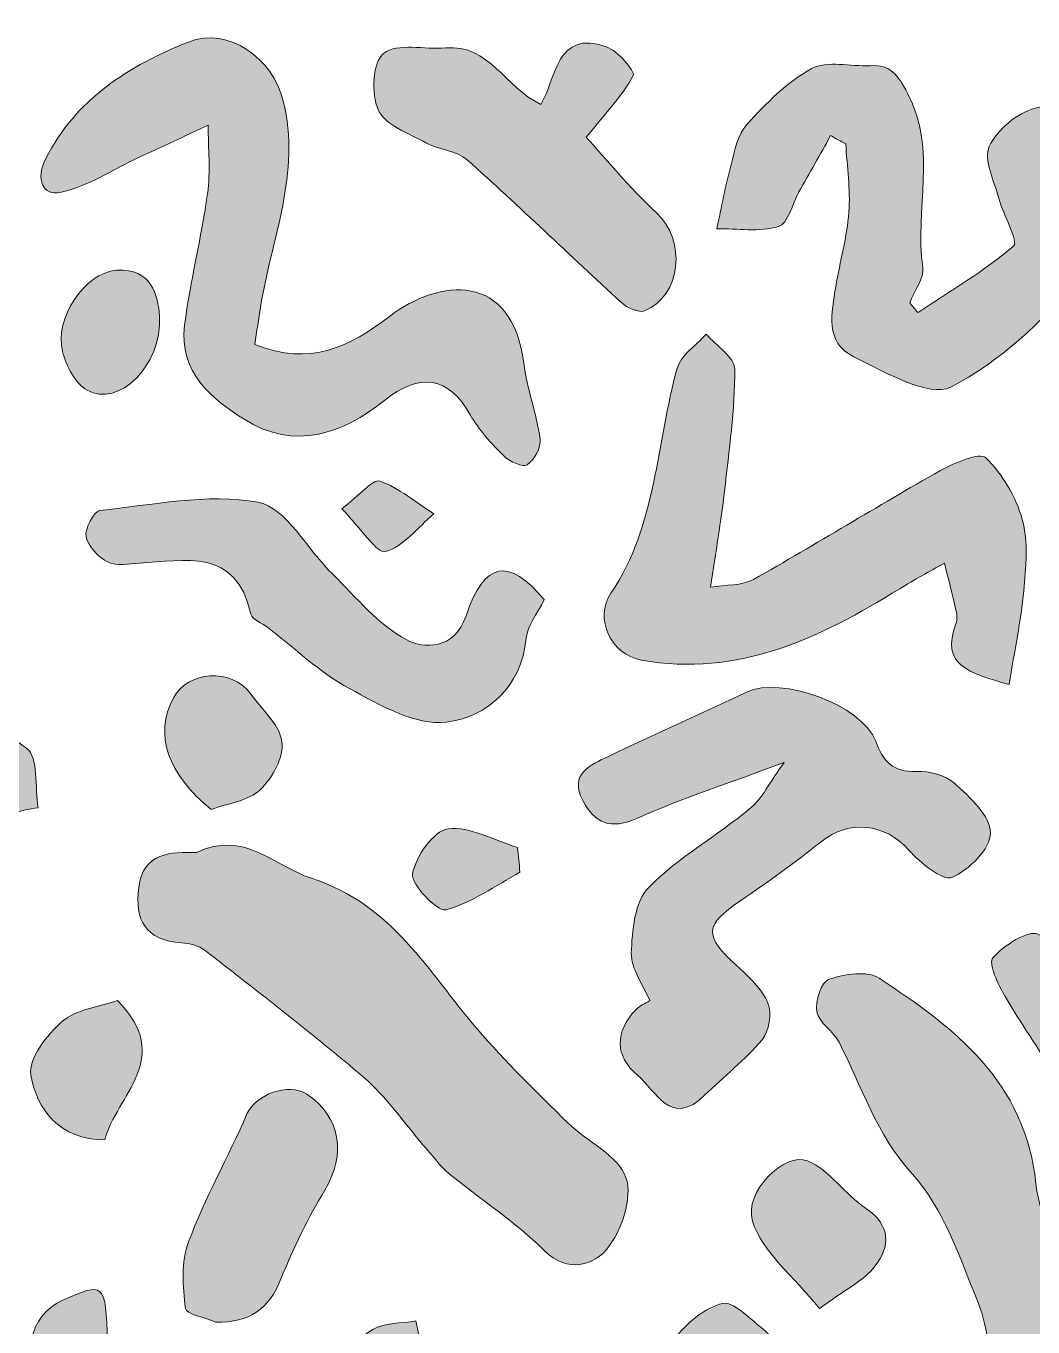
# Model space of a CAD drawing. Header units: centimetres. Extents: x 3.3 to 18.4, y 5.2 to 29.8.
# Drawn here: x 14.273 to 16.809, y 20.042 to 23.318 of the extents above; entities that cross this region are included whole.
import ezdxf

# ---------------------------------------------------------------- set-up
doc = ezdxf.new("R2010")
doc.units = ezdxf.units.CM
doc.header["$MEASUREMENT"] = 0
doc.layers.add('Layer 1', color=7, linetype='Continuous', lineweight=0)

# ---------------------------------------------------------------- blocks, each defined once
blk = doc.blocks.new('Block_0')
at = {"layer": 'Layer 1', "true_color": 0x000000, "transparency": 33554687}
h = blk.add_hatch(color=18, dxfattribs=at)
h.dxf.hatch_style = 2
edge = h.paths.add_edge_path()
edge.add_spline(control_points=[(14.8491, 22.5166), (14.9883, 22.4599), (15.0885, 22.511), (15.1879, 22.5868), (15.3154, 22.6841), (15.4968, 22.6996), (15.5263, 22.4695), (15.5346, 22.4049), (15.5587, 22.3425), (15.5677, 22.278), (15.5706, 22.2572), (15.553, 22.2265), (15.5352, 22.213), (15.5259, 22.206), (15.4906, 22.2213), (15.476, 22.2357), (15.4445, 22.2668), (15.4132, 22.3007), (15.3917, 22.3391), (15.3373, 22.4364), (15.2635, 22.4463), (15.1756, 22.3753), (15.0703, 22.2903), (14.948, 22.2491), (14.8235, 22.327), (14.7403, 22.3791), (14.6567, 22.4475), (14.672, 22.565), (14.6865, 22.676), (14.7144, 22.7852), (14.7299, 22.896), (14.7378, 22.9525), (14.7314, 23.0109), (14.7315, 23.0684), (14.6732, 23.0413), (14.6147, 23.0143), (14.5564, 22.9871), (14.4908, 22.9565), (14.4277, 22.9137), (14.3587, 22.8991), (14.3149, 22.8899), (14.2966, 22.9326), (14.3219, 22.9829), (14.3985, 23.1353), (14.5328, 23.2184), (14.6817, 23.2778), (14.7832, 23.3183), (14.8941, 23.2367), (14.9208, 23.1295), (14.9659, 22.9481), (14.8906, 22.7826), (14.8634, 22.6106), (14.8585, 22.5797), (14.854, 22.5488), (14.8491, 22.5166)], knot_values=[0, 0, 0, 0, 1, 1, 1, 2, 2, 2, 3, 3, 3, 4, 4, 4, 5, 5, 5, 6, 6, 6, 7, 7, 7, 8, 8, 8, 9, 9, 9, 10, 10, 10, 11, 11, 11, 12, 12, 12, 13, 13, 13, 14, 14, 14, 15, 15, 15, 16, 16, 16, 17, 17, 17, 18, 18, 18, 18], degree=3, periodic=0)
h = blk.add_hatch(color=18, dxfattribs=at)
h.dxf.hatch_style = 2
edge = h.paths.add_edge_path()
edge.add_spline(control_points=[(15.6837, 23.0382), (15.7306, 22.9872), (15.7912, 22.912), (15.8615, 22.8474), (15.9356, 22.7793), (15.9237, 22.6384), (15.8308, 22.601), (15.8161, 22.5951), (15.7868, 22.6085), (15.7723, 22.6218), (15.6422, 22.741), (15.5155, 22.8638), (15.3838, 22.9812), (15.3574, 23.0048), (15.3126, 23.0066), (15.2796, 23.0245), (15.2363, 23.0481), (15.1774, 23.0689), (15.1599, 23.1069), (15.1415, 23.1466), (15.1463, 23.2289), (15.1736, 23.2498), (15.2085, 23.2765), (15.2764, 23.2582), (15.3297, 23.263), (15.4405, 23.2731), (15.4787, 23.1627), (15.5695, 23.121), (15.6086, 23.1865), (15.6077, 23.3105), (15.7345, 23.2659), (15.7635, 23.2557), (15.8074, 23.2038), (15.802, 23.1936), (15.7758, 23.1442), (15.7352, 23.1025), (15.6837, 23.0382)], knot_values=[0, 0, 0, 0, 1, 1, 1, 2, 2, 2, 3, 3, 3, 4, 4, 4, 5, 5, 5, 6, 6, 6, 7, 7, 7, 8, 8, 8, 9, 9, 9, 10, 10, 10, 11, 11, 11, 12, 12, 12, 12], degree=3, periodic=0)
h = blk.add_hatch(color=18, dxfattribs=at)
h.dxf.hatch_style = 2
edge = h.paths.add_edge_path()
edge.add_spline(control_points=[(16.2992, 23.0422), (16.2727, 22.9949), (16.246, 22.9476), (16.2195, 22.9003), (16.2026, 22.8699), (16.1915, 22.82), (16.1678, 22.8131), (16.1196, 22.799), (16.0646, 22.8082), (16.0124, 22.8078), (16.0243, 22.8616), (16.0343, 22.9159), (16.0486, 22.9691), (16.058, 23.0043), (16.0652, 23.0457), (16.0882, 23.0706), (16.1368, 23.1234), (16.1895, 23.1774), (16.2513, 23.2109), (16.2904, 23.232), (16.3491, 23.2159), (16.3989, 23.2184), (16.4509, 23.2211), (16.4679, 23.1961), (16.493, 23.1489), (16.5694, 23.0056), (16.5093, 22.8557), (16.5314, 22.7109), (16.5356, 22.6832), (16.5101, 22.651), (16.4983, 22.6209), (16.5053, 22.6128), (16.5123, 22.6047), (16.5193, 22.5966), (16.6008, 22.6511), (16.6862, 22.7013), (16.7603, 22.7646), (16.7727, 22.7752), (16.7343, 22.8424), (16.7229, 22.8844), (16.711, 22.9281), (16.6835, 22.9822), (16.6988, 23.015), (16.7182, 23.057), (16.7694, 23.1002), (16.8145, 23.111), (16.9165, 23.1354), (17.0232, 23.1489), (17.128, 23.149), (17.1722, 23.1491), (17.2355, 23.1145), (17.2554, 23.0771), (17.2768, 23.0372), (17.273, 22.9662), (17.2497, 22.9267), (17.2356, 22.9025), (17.1637, 22.9058), (17.1183, 22.9081), (17.0615, 22.911), (17.0053, 22.9256), (16.9681, 22.9318), (16.954, 22.8455), (16.967, 22.7401), (16.9207, 22.682), (16.8341, 22.5734), (16.7237, 22.4714), (16.6016, 22.4092), (16.5467, 22.3812), (16.4359, 22.4475), (16.3574, 22.4855), (16.2838, 22.5212), (16.3013, 22.5965), (16.3123, 22.6621), (16.3228, 22.7248), (16.3405, 22.7868), (16.3452, 22.8499), (16.3495, 22.9067), (16.3405, 22.9645), (16.3373, 23.0218), (16.3246, 23.0286), (16.3119, 23.0354), (16.2992, 23.0422)], knot_values=[0, 0, 0, 0, 1, 1, 1, 2, 2, 2, 3, 3, 3, 4, 4, 4, 5, 5, 5, 6, 6, 6, 7, 7, 7, 8, 8, 8, 9, 9, 9, 10, 10, 10, 11, 11, 11, 12, 12, 12, 13, 13, 13, 14, 14, 14, 15, 15, 15, 16, 16, 16, 17, 17, 17, 18, 18, 18, 19, 19, 19, 20, 20, 20, 21, 21, 21, 22, 22, 22, 23, 23, 23, 24, 24, 24, 25, 25, 25, 26, 26, 26, 27, 27, 27, 27], degree=3, periodic=0)
h = blk.add_hatch(color=18, dxfattribs=at)
h.dxf.hatch_style = 2
edge = h.paths.add_edge_path()
edge.add_spline(control_points=[(14.6093, 22.5882), (14.615, 22.4609), (14.5059, 22.3574), (14.4264, 22.4012), (14.3965, 22.4177), (14.3742, 22.4626), (14.3647, 22.4988), (14.3435, 22.5803), (14.4199, 22.6977), (14.5009, 22.7032), (14.5895, 22.7092), (14.6045, 22.6399), (14.6093, 22.5882)], knot_values=[0, 0, 0, 0, 1, 1, 1, 2, 2, 2, 3, 3, 3, 4, 4, 4, 4], degree=3, periodic=0)
h = blk.add_hatch(color=18, dxfattribs=at)
h.dxf.hatch_style = 2
edge = h.paths.add_edge_path()
edge.add_spline(control_points=[(16.7486, 21.66), (16.6451, 21.6888), (16.5754, 21.7098), (16.6149, 21.8126), (16.6193, 21.824), (16.6168, 21.8392), (16.6139, 21.8519), (16.6054, 21.8901), (16.5952, 21.9278), (16.5856, 21.9658), (16.5481, 21.9443), (16.5099, 21.924), (16.4732, 21.9013), (16.2737, 21.7774), (16.0673, 21.6773), (15.8221, 21.7217), (15.7456, 21.7356), (15.7031, 21.8265), (15.7459, 21.8902), (15.862, 22.0623), (15.8596, 22.2673), (15.9129, 22.4567), (15.9221, 22.4895), (15.9606, 22.514), (15.9856, 22.5424), (16.0109, 22.5132), (16.0577, 22.4841), (16.0577, 22.4548), (16.058, 22.3523), (16.0438, 22.2495), (16.032, 22.1471), (16.0233, 22.071), (16.01, 21.9953), (15.9966, 21.905), (16.0362, 21.9117), (16.0759, 21.9085), (16.1048, 21.9247), (16.2626, 22.0137), (16.4168, 22.1089), (16.5744, 22.1982), (16.6099, 22.2183), (16.6755, 22.2453), (16.6899, 22.2312), (16.7318, 22.1899), (16.7663, 22.1325), (16.782, 22.0755), (16.7975, 22.0193), (16.7912, 21.9554), (16.7856, 21.8956), (16.7785, 21.8201), (16.7625, 21.7454), (16.7486, 21.66)], knot_values=[0, 0, 0, 0, 1, 1, 1, 2, 2, 2, 3, 3, 3, 4, 4, 4, 5, 5, 5, 6, 6, 6, 7, 7, 7, 8, 8, 8, 9, 9, 9, 10, 10, 10, 11, 11, 11, 12, 12, 12, 13, 13, 13, 14, 14, 14, 15, 15, 15, 16, 16, 16, 17, 17, 17, 17], degree=3, periodic=0)
h = blk.add_hatch(color=18, dxfattribs=at)
h.dxf.hatch_style = 2
edge = h.paths.add_edge_path()
edge.add_spline(control_points=[(15.0683, 22.1025), (15.1125, 22.1363), (15.1463, 22.1782), (15.1635, 22.1723), (15.2125, 22.1552), (15.2548, 22.1188), (15.2997, 22.0899), (15.2597, 22.056), (15.2238, 22.0077), (15.1779, 21.9947), (15.1572, 21.9888), (15.1165, 22.0531), (15.0683, 22.1025)], knot_values=[0, 0, 0, 0, 1, 1, 1, 2, 2, 2, 3, 3, 3, 4, 4, 4, 4], degree=3, periodic=0)
h = blk.add_hatch(color=18, dxfattribs=at)
h.dxf.hatch_style = 2
edge = h.paths.add_edge_path()
edge.add_spline(control_points=[(15.5777, 21.8738), (15.5596, 21.8365), (15.5355, 21.8078), (15.5325, 21.7771), (15.5203, 21.6517), (15.4327, 21.5783), (15.3311, 21.5654), (15.254, 21.5557), (15.1631, 21.6087), (15.0871, 21.65), (15.0128, 21.6905), (14.9496, 21.7516), (14.8816, 21.8036), (14.8669, 21.8148), (14.842, 21.8238), (14.839, 21.8375), (14.8018, 22.0069), (14.6733, 21.9709), (14.5579, 21.9659), (14.5315, 21.9647), (14.5007, 21.9572), (14.4797, 21.9679), (14.4555, 21.9802), (14.4295, 22.0071), (14.4241, 22.032), (14.4198, 22.0516), (14.4436, 22.0964), (14.4584, 22.098), (14.5913, 22.112), (14.7292, 22.1422), (14.8567, 22.119), (14.9281, 22.106), (14.9815, 21.9998), (15.0451, 21.9377), (15.1049, 21.8794), (15.1601, 21.81), (15.2315, 21.7724), (15.2726, 21.7507), (15.3514, 21.7452), (15.381, 21.8332), (15.4274, 21.9717), (15.4884, 21.98), (15.5777, 21.8738)], knot_values=[0, 0, 0, 0, 1, 1, 1, 2, 2, 2, 3, 3, 3, 4, 4, 4, 5, 5, 5, 6, 6, 6, 7, 7, 7, 8, 8, 8, 9, 9, 9, 10, 10, 10, 11, 11, 11, 12, 12, 12, 13, 13, 13, 14, 14, 14, 14], degree=3, periodic=0)
h = blk.add_hatch(color=18, dxfattribs=at)
h.dxf.hatch_style = 2
edge = h.paths.add_edge_path()
edge.add_spline(control_points=[(13.5718, 21.738), (13.6357, 21.777), (13.6908, 21.8107), (13.7545, 21.8496), (13.9231, 21.738), (14.1036, 21.6251), (14.2746, 21.4993), (14.3046, 21.4773), (14.2946, 21.401), (14.3031, 21.3498), (14.2588, 21.3448), (14.2045, 21.3208), (14.1719, 21.338), (14.0012, 21.4285), (13.8343, 21.527), (13.6698, 21.6287), (13.63, 21.6533), (13.6043, 21.7007), (13.5718, 21.738)], knot_values=[0, 0, 0, 0, 1, 1, 1, 2, 2, 2, 3, 3, 3, 4, 4, 4, 5, 5, 5, 6, 6, 6, 6], degree=3, periodic=0)
h = blk.add_hatch(color=18, dxfattribs=at)
h.dxf.hatch_style = 2
edge = h.paths.add_edge_path()
edge.add_spline(control_points=[(14.7392, 21.3452), (14.6289, 21.435), (14.595, 21.533), (14.644, 21.6264), (14.6796, 21.6942), (14.7909, 21.7016), (14.8364, 21.6388), (14.8656, 21.5986), (14.9108, 21.5603), (14.9174, 21.5164), (14.9231, 21.4785), (14.8934, 21.4246), (14.8627, 21.3951), (14.8333, 21.367), (14.7824, 21.3614), (14.7392, 21.3452)], knot_values=[0, 0, 0, 0, 1, 1, 1, 2, 2, 2, 3, 3, 3, 4, 4, 4, 5, 5, 5, 5], degree=3, periodic=0)
h = blk.add_hatch(color=18, dxfattribs=at)
h.dxf.hatch_style = 2
edge = h.paths.add_edge_path()
edge.add_spline(control_points=[(15.8437, 20.8641), (15.8263, 20.9058), (15.796, 20.945), (15.7972, 20.9832), (15.7989, 21.04), (15.8057, 21.113), (15.841, 21.149), (15.9156, 21.2249), (16.0121, 21.2786), (16.0953, 21.3468), (16.1262, 21.3722), (16.145, 21.4125), (16.1822, 21.4637), (16.0439, 21.4121), (15.9255, 21.374), (15.8127, 21.3234), (15.7453, 21.2932), (15.7052, 21.3108), (15.6752, 21.3676), (15.6398, 21.4348), (15.6938, 21.4574), (15.7395, 21.4791), (15.8551, 21.5341), (15.9721, 21.586), (16.0876, 21.641), (16.1745, 21.6824), (16.3778, 21.6093), (16.4127, 21.5174), (16.432, 21.4665), (16.4552, 21.4385), (16.5149, 21.4413), (16.5473, 21.4429), (16.5886, 21.432), (16.6117, 21.4111), (16.6502, 21.376), (16.7021, 21.3283), (16.702, 21.2861), (16.7019, 21.2468), (16.6476, 21.1924), (16.6048, 21.1745), (16.5815, 21.1648), (16.5251, 21.2109), (16.4963, 21.2432), (16.4361, 21.3108), (16.3459, 21.3211), (16.275, 21.2641), (16.2102, 21.2119), (16.1422, 21.1632), (16.0733, 21.1164), (15.9808, 21.0538), (15.979, 21.0286), (16.0623, 20.9525), (16.0927, 20.9247), (16.126, 20.894), (16.1414, 20.8576), (16.152, 20.8326), (16.1443, 20.7869), (16.1266, 20.7655), (16.0843, 20.7145), (16.0304, 20.6733), (15.9828, 20.6265), (15.8965, 20.5416), (15.859, 20.6383), (15.8128, 20.6765), (15.755, 20.7243), (15.7553, 20.7859), (15.8092, 20.8419), (15.8177, 20.8508), (15.8304, 20.8557), (15.8437, 20.8641)], knot_values=[0, 0, 0, 0, 1, 1, 1, 2, 2, 2, 3, 3, 3, 4, 4, 4, 5, 5, 5, 6, 6, 6, 7, 7, 7, 8, 8, 8, 9, 9, 9, 10, 10, 10, 11, 11, 11, 12, 12, 12, 13, 13, 13, 14, 14, 14, 15, 15, 15, 16, 16, 16, 17, 17, 17, 18, 18, 18, 19, 19, 19, 20, 20, 20, 21, 21, 21, 22, 22, 22, 23, 23, 23, 23], degree=3, periodic=0)
h = blk.add_hatch(color=18, dxfattribs=at)
h.dxf.hatch_style = 2
edge = h.paths.add_edge_path()
edge.add_spline(control_points=[(14.7022, 21.2369), (14.8214, 21.2948), (14.8961, 21.2034), (14.992, 21.1722), (15.1971, 21.1053), (15.2856, 20.9362), (15.4088, 20.793), (15.4804, 20.7097), (15.5598, 20.6328), (15.6382, 20.5557), (15.6866, 20.5082), (15.7641, 20.4742), (15.7837, 20.4184), (15.8012, 20.3683), (15.7729, 20.284), (15.7358, 20.2386), (15.7049, 20.2007), (15.6387, 20.1738), (15.5767, 20.2357), (15.5049, 20.3074), (15.4175, 20.3631), (15.3387, 20.428), (15.3139, 20.4485), (15.2948, 20.476), (15.2734, 20.5005), (15.2235, 20.5578), (15.1798, 20.6222), (15.1228, 20.6711), (14.9934, 20.7818), (14.8579, 20.8854), (14.7236, 20.9903), (14.7081, 21.0024), (14.6845, 21.0086), (14.6643, 21.0098), (14.5739, 21.0151), (14.5461, 21.067), (14.5566, 21.1487), (14.5683, 21.2401), (14.6386, 21.2374), (14.7022, 21.2369)], knot_values=[0, 0, 0, 0, 1, 1, 1, 2, 2, 2, 3, 3, 3, 4, 4, 4, 5, 5, 5, 6, 6, 6, 7, 7, 7, 8, 8, 8, 9, 9, 9, 10, 10, 10, 11, 11, 11, 12, 12, 12, 13, 13, 13, 13], degree=3, periodic=0)
h = blk.add_hatch(color=18, dxfattribs=at)
h.dxf.hatch_style = 2
edge = h.paths.add_edge_path()
edge.add_spline(control_points=[(15.5167, 21.1875), (15.4549, 21.1539), (15.3958, 21.1104), (15.3298, 21.0926), (15.3094, 21.0871), (15.2414, 21.1572), (15.2461, 21.1833), (15.2541, 21.2271), (15.2993, 21.2916), (15.3356, 21.2963), (15.391, 21.3036), (15.4521, 21.2675), (15.5108, 21.2498), (15.5128, 21.2291), (15.5147, 21.2083), (15.5167, 21.1875)], knot_values=[0, 0, 0, 0, 1, 1, 1, 2, 2, 2, 3, 3, 3, 4, 4, 4, 5, 5, 5, 5], degree=3, periodic=0)
h = blk.add_hatch(color=18, dxfattribs=at)
h.dxf.hatch_style = 2
edge = h.paths.add_edge_path()
edge.add_spline(control_points=[(16.9774, 19.8952), (16.9986, 19.9036), (17.0285, 19.9128), (17.056, 19.9268), (17.1659, 19.9828), (17.1215, 20.0731), (17.0985, 20.1518), (17.0662, 20.2622), (17.0346, 20.3754), (16.9822, 20.4767), (16.911, 20.6143), (16.819, 20.741), (16.7389, 20.8741), (16.7209, 20.9041), (16.6959, 20.9587), (16.7078, 20.9719), (16.7354, 21.003), (16.7974, 21.0431), (16.8208, 21.0311), (16.9084, 20.9864), (17.0131, 20.9391), (17.0617, 20.8616), (17.1532, 20.7155), (17.2162, 20.5501), (17.279, 20.388), (17.3104, 20.307), (17.3131, 20.2152), (17.3338, 20.1295), (17.3385, 20.1102), (17.3661, 20.0802), (17.3798, 20.0819), (17.46, 20.092), (17.4813, 20.033), (17.4847, 19.981), (17.4879, 19.9331), (17.502, 19.8665), (17.4044, 19.8601), (17.3234, 19.8548), (17.2432, 19.8152), (17.1667, 19.7815), (17.1486, 19.7736), (17.1359, 19.7271), (17.1396, 19.7012), (17.1481, 19.6426), (17.1783, 19.5865), (17.1822, 19.5282), (17.192, 19.3808), (17.0596, 19.3652), (16.9674, 19.3249), (16.9037, 19.297), (16.9024, 19.2735), (16.9267, 19.2202), (16.9588, 19.1497), (16.9442, 19.0822), (16.8834, 19.0348), (16.8522, 19.0105), (16.8091, 18.9964), (16.7697, 18.9911), (16.759, 18.9896), (16.7314, 19.0367), (16.73, 19.0625), (16.7276, 19.1056), (16.7506, 19.1511), (16.7445, 19.193), (16.7188, 19.368), (16.738, 19.4166), (16.8892, 19.4904), (16.9651, 19.5274), (17.0441, 19.557), (16.9362, 19.6467), (16.9326, 19.6497), (16.9293, 19.657), (16.9304, 19.661), (16.9658, 19.7937), (16.8831, 19.8054), (16.7843, 19.8131), (16.7606, 19.8149), (16.7292, 19.8556), (16.7205, 19.8842), (16.6987, 19.956), (16.6983, 20.0353), (16.6705, 20.1039), (16.6249, 20.2164), (16.5839, 20.3405), (16.5051, 20.4271), (16.4139, 20.5274), (16.3784, 20.6469), (16.3205, 20.7591), (16.3059, 20.7873), (16.2699, 20.808), (16.2645, 20.8362), (16.2595, 20.8618), (16.2763, 20.9115), (16.2946, 20.9177), (16.3337, 20.9308), (16.3915, 20.9402), (16.4215, 20.9205), (16.6118, 20.7951), (16.789, 20.6609), (16.8164, 20.4033), (16.8272, 20.3024), (16.8843, 20.2068), (16.9171, 20.1078), (16.9395, 20.0401), (16.9563, 19.9705), (16.9774, 19.8952)], knot_values=[0, 0, 0, 0, 1, 1, 1, 2, 2, 2, 3, 3, 3, 4, 4, 4, 5, 5, 5, 6, 6, 6, 7, 7, 7, 8, 8, 8, 9, 9, 9, 10, 10, 10, 11, 11, 11, 12, 12, 12, 13, 13, 13, 14, 14, 14, 15, 15, 15, 16, 16, 16, 17, 17, 17, 18, 18, 18, 19, 19, 19, 20, 20, 20, 21, 21, 21, 22, 22, 22, 23, 23, 23, 24, 24, 24, 25, 25, 25, 26, 26, 26, 27, 27, 27, 28, 28, 28, 29, 29, 29, 30, 30, 30, 31, 31, 31, 32, 32, 32, 33, 33, 33, 34, 34, 34, 35, 35, 35, 35], degree=3, periodic=0)
h = blk.add_hatch(color=18, dxfattribs=at)
h.dxf.hatch_style = 2
edge = h.paths.add_edge_path()
edge.add_spline(control_points=[(14.5028, 20.8642), (14.6469, 20.72), (14.5003, 20.6247), (14.471, 20.5136), (14.3572, 20.5146), (14.3006, 20.588), (14.2849, 20.6772), (14.2778, 20.7173), (14.3257, 20.7786), (14.3644, 20.812), (14.3996, 20.8423), (14.4562, 20.8479), (14.5028, 20.8642)], knot_values=[0, 0, 0, 0, 1, 1, 1, 2, 2, 2, 3, 3, 3, 4, 4, 4, 4], degree=3, periodic=0)
h = blk.add_hatch(color=18, dxfattribs=at)
h.dxf.hatch_style = 2
edge = h.paths.add_edge_path()
edge.add_spline(control_points=[(14.7512, 20.0544), (14.7243, 20.0659), (14.6759, 20.0748), (14.6743, 20.0892), (14.6678, 20.1443), (14.6631, 20.2062), (14.682, 20.2565), (14.7235, 20.3667), (14.7818, 20.4705), (14.8293, 20.5786), (14.8508, 20.6277), (14.9333, 20.6585), (14.9798, 20.6282), (15.0652, 20.5725), (15.0796, 20.4772), (15.0254, 20.3869), (14.9826, 20.3158), (14.9457, 20.2402), (14.9149, 20.1631), (14.8845, 20.087), (14.8357, 20.0528), (14.7512, 20.0544)], knot_values=[0, 0, 0, 0, 1, 1, 1, 2, 2, 2, 3, 3, 3, 4, 4, 4, 5, 5, 5, 6, 6, 6, 7, 7, 7, 7], degree=3, periodic=0)
h = blk.add_hatch(color=18, dxfattribs=at)
h.dxf.hatch_style = 2
edge = h.paths.add_edge_path()
edge.add_spline(control_points=[(16.2711, 20.0889), (16.2058, 20.1699), (16.1268, 20.2306), (16.1026, 20.3084), (16.0795, 20.3827), (16.1835, 20.4837), (16.2412, 20.4605), (16.2968, 20.4381), (16.335, 20.3759), (16.3874, 20.3411), (16.4524, 20.298), (16.4486, 20.2444), (16.4115, 20.196), (16.3823, 20.1579), (16.3333, 20.1349), (16.2711, 20.0889)], knot_values=[0, 0, 0, 0, 1, 1, 1, 2, 2, 2, 3, 3, 3, 4, 4, 4, 5, 5, 5, 5], degree=3, periodic=0)
h = blk.add_hatch(color=18, dxfattribs=at)
h.dxf.hatch_style = 2
edge = h.paths.add_edge_path()
edge.add_spline(control_points=[(14.4773, 20.0034), (14.4505, 19.9186), (14.4136, 19.792), (14.3703, 19.6677), (14.3218, 19.5284), (14.2726, 19.3888), (14.2123, 19.2545), (14.1951, 19.2162), (14.1404, 19.1914), (14.098, 19.1699), (14.0852, 19.1634), (14.0442, 19.1839), (14.0366, 19.2011), (14.008, 19.2659), (13.9913, 19.328), (14.03, 19.4037), (14.1122, 19.5643), (14.1774, 19.7335), (14.2548, 19.8967), (14.2891, 19.9688), (14.2676, 20.0664), (14.3672, 20.1106), (14.4672, 20.1549), (14.4751, 20.1559), (14.4773, 20.0034)], knot_values=[0, 0, 0, 0, 1, 1, 1, 2, 2, 2, 3, 3, 3, 4, 4, 4, 5, 5, 5, 6, 6, 6, 7, 7, 7, 8, 8, 8, 8], degree=3, periodic=0)
h = blk.add_hatch(color=18, dxfattribs=at)
h.dxf.hatch_style = 2
edge = h.paths.add_edge_path()
edge.add_spline(control_points=[(15.8761, 19.2511), (15.8856, 19.1682), (15.8685, 19.1181), (15.8003, 19.0695), (15.6661, 18.9738), (15.5425, 18.8625), (15.4205, 18.7511), (15.3451, 18.6823), (15.2718, 18.6074), (15.2159, 18.5231), (15.1925, 18.4879), (15.2163, 18.4212), (15.2195, 18.3689), (15.2212, 18.3402), (15.2336, 18.3077), (15.2235, 18.2846), (15.2182, 18.2724), (15.1752, 18.274), (15.1492, 18.2738), (15.098, 18.2735), (15.0462, 18.2722), (14.9956, 18.2788), (14.913, 18.2895), (14.9076, 18.3611), (14.9259, 18.4123), (14.9635, 18.5171), (14.9337, 18.6047), (14.8835, 18.6905), (14.8698, 18.7138), (14.8359, 18.7416), (14.8141, 18.7394), (14.787, 18.7367), (14.746, 18.7089), (14.7404, 18.6851), (14.7196, 18.5966), (14.6452, 18.593), (14.5817, 18.5743), (14.5685, 18.5704), (14.5303, 18.5981), (14.5307, 18.6104), (14.5326, 18.6727), (14.5317, 18.7398), (14.5554, 18.7952), (14.5709, 18.8314), (14.6329, 18.8448), (14.6628, 18.8785), (14.7137, 18.9357), (14.6683, 19.0318), (14.6065, 19.0738), (14.5342, 19.1229), (14.4725, 19.1928), (14.4223, 19.2649), (14.4123, 19.2793), (14.4695, 19.3744), (14.5048, 19.3806), (14.6732, 19.4102), (14.8192, 19.373), (14.8853, 19.1484), (14.9297, 19.217), (14.9533, 19.2606), (14.9839, 19.2986), (15.0071, 19.3274), (15.038, 19.3689), (15.0675, 19.3707), (15.2005, 19.3788), (15.2355, 19.4835), (15.2892, 19.5733), (15.3179, 19.6214), (15.3446, 19.6759), (15.3864, 19.7099), (15.4879, 19.7926), (15.5755, 19.9034), (15.7181, 19.9175), (15.7517, 19.9208), (15.7882, 19.8948), (15.8339, 19.8785), (15.856, 19.92), (15.8764, 19.9754), (15.9115, 20.0191), (15.9408, 20.0554), (15.9841, 20.0917), (16.0272, 20.1015), (16.0534, 20.1076), (16.0929, 20.0657), (16.1234, 20.0415), (16.1845, 19.9929), (16.2036, 19.9338), (16.1962, 19.8513), (16.1922, 19.8056), (16.2441, 19.7549), (16.2777, 19.6939), (16.3481, 19.7696), (16.2967, 19.9354), (16.4543, 19.8872), (16.5758, 19.85), (16.5876, 19.7012), (16.4725, 19.6654), (16.4196, 19.6489), (16.3573, 19.6626), (16.3206, 19.6626), (16.3875, 19.4665), (16.4522, 19.2749), (16.5188, 19.0841), (16.5273, 19.0598), (16.5556, 19.0398), (16.5574, 19.0165), (16.5604, 18.9772), (16.5494, 18.9368), (16.5444, 18.8968), (16.5091, 18.9049), (16.4588, 18.901), (16.4411, 18.9232), (16.3429, 19.0462), (16.2465, 19.1716), (16.161, 19.3037), (16.0621, 19.4567), (15.9751, 19.6175), (15.8828, 19.7748), (15.8775, 19.7839), (15.8713, 19.7925), (15.8584, 19.8121), (15.8027, 19.7533), (15.7534, 19.7036), (15.7066, 19.6516), (15.5826, 19.5136), (15.463, 19.3716), (15.334, 19.2386), (15.3045, 19.2083), (15.2443, 19.2078), (15.1982, 19.1936), (15.1922, 19.2045), (15.1861, 19.2154), (15.1801, 19.2264), (15.1211, 19.158), (15.0582, 19.0925), (15.0046, 19.0202), (14.972, 18.9763), (14.9532, 18.9216), (15.0176, 18.8999), (15.0306, 18.8237), (15.0365, 18.755), (15.0551, 18.69), (15.0702, 18.6374), (15.1149, 18.6419), (15.1375, 18.6814), (15.223, 18.8311), (15.4028, 18.8925), (15.4858, 19.026), (15.5604, 19.146), (15.7003, 19.1494), (15.7699, 19.2559), (15.78, 19.2714), (15.8414, 19.2534), (15.8761, 19.2511)], knot_values=[0, 0, 0, 0, 1, 1, 1, 2, 2, 2, 3, 3, 3, 4, 4, 4, 5, 5, 5, 6, 6, 6, 7, 7, 7, 8, 8, 8, 9, 9, 9, 10, 10, 10, 11, 11, 11, 12, 12, 12, 13, 13, 13, 14, 14, 14, 15, 15, 15, 16, 16, 16, 17, 17, 17, 18, 18, 18, 19, 19, 19, 20, 20, 20, 21, 21, 21, 22, 22, 22, 23, 23, 23, 24, 24, 24, 25, 25, 25, 26, 26, 26, 27, 27, 27, 28, 28, 28, 29, 29, 29, 30, 30, 30, 31, 31, 31, 32, 32, 32, 33, 33, 33, 34, 34, 34, 35, 35, 35, 36, 36, 36, 37, 37, 37, 38, 38, 38, 39, 39, 39, 40, 40, 40, 41, 41, 41, 42, 42, 42, 43, 43, 43, 44, 44, 44, 45, 45, 45, 46, 46, 46, 47, 47, 47, 48, 48, 48, 49, 49, 49, 50, 50, 50, 51, 51, 51, 51], degree=3, periodic=0)
h = blk.add_hatch(color=18, dxfattribs=at)
h.dxf.hatch_style = 2
edge = h.paths.add_edge_path()
edge.add_spline(control_points=[(14.913, 19.7637), (14.9466, 19.8136), (14.983, 19.8764), (15.0283, 19.932), (15.061, 19.9723), (15.1018, 20.0092), (15.1461, 20.0358), (15.1759, 20.0537), (15.2181, 20.051), (15.2547, 20.0575), (15.2604, 20.0173), (15.2841, 19.9676), (15.2687, 19.9387), (15.2086, 19.8261), (15.139, 19.7181), (15.0673, 19.6123), (15.0287, 19.5553), (14.9509, 19.5726), (14.9273, 19.6417), (14.9166, 19.6728), (14.9189, 19.7084), (14.913, 19.7637)], knot_values=[0, 0, 0, 0, 1, 1, 1, 2, 2, 2, 3, 3, 3, 4, 4, 4, 5, 5, 5, 6, 6, 6, 7, 7, 7, 7], degree=3, periodic=0)
at = {"layer": 'Layer 1'}
for points, knots in [([(14.8491, 22.5166), (14.9883, 22.4599), (15.0885, 22.511), (15.1879, 22.5868), (15.3154, 22.6841), (15.4968, 22.6996), (15.5263, 22.4695), (15.5346, 22.4049), (15.5587, 22.3425), (15.5677, 22.278), (15.5706, 22.2572), (15.553, 22.2265), (15.5352, 22.213), (15.5259, 22.206), (15.4906, 22.2213), (15.476, 22.2357), (15.4445, 22.2668), (15.4132, 22.3007), (15.3917, 22.3391), (15.3373, 22.4364), (15.2635, 22.4463), (15.1756, 22.3753), (15.0703, 22.2903), (14.948, 22.2491), (14.8235, 22.327), (14.7403, 22.3791), (14.6567, 22.4475), (14.672, 22.565), (14.6865, 22.676), (14.7144, 22.7852), (14.7299, 22.896), (14.7378, 22.9525), (14.7314, 23.0109), (14.7315, 23.0684), (14.6732, 23.0413), (14.6147, 23.0143), (14.5564, 22.9871), (14.4908, 22.9565), (14.4277, 22.9137), (14.3587, 22.8991), (14.3149, 22.8899), (14.2966, 22.9326), (14.3219, 22.9829), (14.3985, 23.1353), (14.5328, 23.2184), (14.6817, 23.2778), (14.7832, 23.3183), (14.8941, 23.2367), (14.9208, 23.1295), (14.9659, 22.9481), (14.8906, 22.7826), (14.8634, 22.6106), (14.8585, 22.5797), (14.854, 22.5488), (14.8491, 22.5166)], [0, 0, 0, 0, 1, 1, 1, 2, 2, 2, 3, 3, 3, 4, 4, 4, 5, 5, 5, 6, 6, 6, 7, 7, 7, 8, 8, 8, 9, 9, 9, 10, 10, 10, 11, 11, 11, 12, 12, 12, 13, 13, 13, 14, 14, 14, 15, 15, 15, 16, 16, 16, 17, 17, 17, 18, 18, 18, 18]), ([(15.6837, 23.0382), (15.7306, 22.9872), (15.7912, 22.912), (15.8615, 22.8474), (15.9356, 22.7793), (15.9237, 22.6384), (15.8308, 22.601), (15.8161, 22.5951), (15.7868, 22.6085), (15.7723, 22.6218), (15.6422, 22.741), (15.5155, 22.8638), (15.3838, 22.9812), (15.3574, 23.0048), (15.3126, 23.0066), (15.2796, 23.0245), (15.2363, 23.0481), (15.1774, 23.0689), (15.1599, 23.1069), (15.1415, 23.1466), (15.1463, 23.2289), (15.1736, 23.2498), (15.2085, 23.2765), (15.2764, 23.2582), (15.3297, 23.263), (15.4405, 23.2731), (15.4787, 23.1627), (15.5695, 23.121), (15.6086, 23.1865), (15.6077, 23.3105), (15.7345, 23.2659), (15.7635, 23.2557), (15.8074, 23.2038), (15.802, 23.1936), (15.7758, 23.1442), (15.7352, 23.1025), (15.6837, 23.0382)], [0, 0, 0, 0, 1, 1, 1, 2, 2, 2, 3, 3, 3, 4, 4, 4, 5, 5, 5, 6, 6, 6, 7, 7, 7, 8, 8, 8, 9, 9, 9, 10, 10, 10, 11, 11, 11, 12, 12, 12, 12]), ([(16.2992, 23.0422), (16.2727, 22.9949), (16.246, 22.9476), (16.2195, 22.9003), (16.2026, 22.8699), (16.1915, 22.82), (16.1678, 22.8131), (16.1196, 22.799), (16.0646, 22.8082), (16.0124, 22.8078), (16.0243, 22.8616), (16.0343, 22.9159), (16.0486, 22.9691), (16.058, 23.0043), (16.0652, 23.0457), (16.0882, 23.0706), (16.1368, 23.1234), (16.1895, 23.1774), (16.2513, 23.2109), (16.2904, 23.232), (16.3491, 23.2159), (16.3989, 23.2184), (16.4509, 23.2211), (16.4679, 23.1961), (16.493, 23.1489), (16.5694, 23.0056), (16.5093, 22.8557), (16.5314, 22.7109), (16.5356, 22.6832), (16.5101, 22.651), (16.4983, 22.6209), (16.5053, 22.6128), (16.5123, 22.6047), (16.5193, 22.5966), (16.6008, 22.6511), (16.6862, 22.7013), (16.7603, 22.7646), (16.7727, 22.7752), (16.7343, 22.8424), (16.7229, 22.8844), (16.711, 22.9281), (16.6835, 22.9822), (16.6988, 23.015), (16.7182, 23.057), (16.7694, 23.1002), (16.8145, 23.111), (16.9165, 23.1354), (17.0232, 23.1489), (17.128, 23.149), (17.1722, 23.1491), (17.2355, 23.1145), (17.2554, 23.0771), (17.2768, 23.0372), (17.273, 22.9662), (17.2497, 22.9267), (17.2356, 22.9025), (17.1637, 22.9058), (17.1183, 22.9081), (17.0615, 22.911), (17.0053, 22.9256), (16.9681, 22.9318), (16.954, 22.8455), (16.967, 22.7401), (16.9207, 22.682), (16.8341, 22.5734), (16.7237, 22.4714), (16.6016, 22.4092), (16.5467, 22.3812), (16.4359, 22.4475), (16.3574, 22.4855), (16.2838, 22.5212), (16.3013, 22.5965), (16.3123, 22.6621), (16.3228, 22.7248), (16.3405, 22.7868), (16.3452, 22.8499), (16.3495, 22.9067), (16.3405, 22.9645), (16.3373, 23.0218), (16.3246, 23.0286), (16.3119, 23.0354), (16.2992, 23.0422)], [0, 0, 0, 0, 1, 1, 1, 2, 2, 2, 3, 3, 3, 4, 4, 4, 5, 5, 5, 6, 6, 6, 7, 7, 7, 8, 8, 8, 9, 9, 9, 10, 10, 10, 11, 11, 11, 12, 12, 12, 13, 13, 13, 14, 14, 14, 15, 15, 15, 16, 16, 16, 17, 17, 17, 18, 18, 18, 19, 19, 19, 20, 20, 20, 21, 21, 21, 22, 22, 22, 23, 23, 23, 24, 24, 24, 25, 25, 25, 26, 26, 26, 27, 27, 27, 27]), ([(14.6093, 22.5882), (14.615, 22.4609), (14.5059, 22.3574), (14.4264, 22.4012), (14.3965, 22.4177), (14.3742, 22.4626), (14.3647, 22.4988), (14.3435, 22.5803), (14.4199, 22.6977), (14.5009, 22.7032), (14.5895, 22.7092), (14.6045, 22.6399), (14.6093, 22.5882)], [0, 0, 0, 0, 1, 1, 1, 2, 2, 2, 3, 3, 3, 4, 4, 4, 4]), ([(16.7486, 21.66), (16.6451, 21.6888), (16.5754, 21.7098), (16.6149, 21.8126), (16.6193, 21.824), (16.6168, 21.8392), (16.6139, 21.8519), (16.6054, 21.8901), (16.5952, 21.9278), (16.5856, 21.9658), (16.5481, 21.9443), (16.5099, 21.924), (16.4732, 21.9013), (16.2737, 21.7774), (16.0673, 21.6773), (15.8221, 21.7217), (15.7456, 21.7356), (15.7031, 21.8265), (15.7459, 21.8902), (15.862, 22.0623), (15.8596, 22.2673), (15.9129, 22.4567), (15.9221, 22.4895), (15.9606, 22.514), (15.9856, 22.5424), (16.0109, 22.5132), (16.0577, 22.4841), (16.0577, 22.4548), (16.058, 22.3523), (16.0438, 22.2495), (16.032, 22.1471), (16.0233, 22.071), (16.01, 21.9953), (15.9966, 21.905), (16.0362, 21.9117), (16.0759, 21.9085), (16.1048, 21.9247), (16.2626, 22.0137), (16.4168, 22.1089), (16.5744, 22.1982), (16.6099, 22.2183), (16.6755, 22.2453), (16.6899, 22.2312), (16.7318, 22.1899), (16.7663, 22.1325), (16.782, 22.0755), (16.7975, 22.0193), (16.7912, 21.9554), (16.7856, 21.8956), (16.7785, 21.8201), (16.7625, 21.7454), (16.7486, 21.66)], [0, 0, 0, 0, 1, 1, 1, 2, 2, 2, 3, 3, 3, 4, 4, 4, 5, 5, 5, 6, 6, 6, 7, 7, 7, 8, 8, 8, 9, 9, 9, 10, 10, 10, 11, 11, 11, 12, 12, 12, 13, 13, 13, 14, 14, 14, 15, 15, 15, 16, 16, 16, 17, 17, 17, 17]), ([(15.0683, 22.1025), (15.1125, 22.1363), (15.1463, 22.1782), (15.1635, 22.1723), (15.2125, 22.1552), (15.2548, 22.1188), (15.2997, 22.0899), (15.2597, 22.056), (15.2238, 22.0077), (15.1779, 21.9947), (15.1572, 21.9888), (15.1165, 22.0531), (15.0683, 22.1025)], [0, 0, 0, 0, 1, 1, 1, 2, 2, 2, 3, 3, 3, 4, 4, 4, 4]), ([(15.5777, 21.8738), (15.5596, 21.8365), (15.5355, 21.8078), (15.5325, 21.7771), (15.5203, 21.6517), (15.4327, 21.5783), (15.3311, 21.5654), (15.254, 21.5557), (15.1631, 21.6087), (15.0871, 21.65), (15.0128, 21.6905), (14.9496, 21.7516), (14.8816, 21.8036), (14.8669, 21.8148), (14.842, 21.8238), (14.839, 21.8375), (14.8018, 22.0069), (14.6733, 21.9709), (14.5579, 21.9659), (14.5315, 21.9647), (14.5007, 21.9572), (14.4797, 21.9679), (14.4555, 21.9802), (14.4295, 22.0071), (14.4241, 22.032), (14.4198, 22.0516), (14.4436, 22.0964), (14.4584, 22.098), (14.5913, 22.112), (14.7292, 22.1422), (14.8567, 22.119), (14.9281, 22.106), (14.9815, 21.9998), (15.0451, 21.9377), (15.1049, 21.8794), (15.1601, 21.81), (15.2315, 21.7724), (15.2726, 21.7507), (15.3514, 21.7452), (15.381, 21.8332), (15.4274, 21.9717), (15.4884, 21.98), (15.5777, 21.8738)], [0, 0, 0, 0, 1, 1, 1, 2, 2, 2, 3, 3, 3, 4, 4, 4, 5, 5, 5, 6, 6, 6, 7, 7, 7, 8, 8, 8, 9, 9, 9, 10, 10, 10, 11, 11, 11, 12, 12, 12, 13, 13, 13, 14, 14, 14, 14]), ([(13.5718, 21.738), (13.6357, 21.777), (13.6908, 21.8107), (13.7545, 21.8496), (13.9231, 21.738), (14.1036, 21.6251), (14.2746, 21.4993), (14.3046, 21.4773), (14.2946, 21.401), (14.3031, 21.3498), (14.2588, 21.3448), (14.2045, 21.3208), (14.1719, 21.338), (14.0012, 21.4285), (13.8343, 21.527), (13.6698, 21.6287), (13.63, 21.6533), (13.6043, 21.7007), (13.5718, 21.738)], [0, 0, 0, 0, 1, 1, 1, 2, 2, 2, 3, 3, 3, 4, 4, 4, 5, 5, 5, 6, 6, 6, 6]), ([(14.7392, 21.3452), (14.6289, 21.435), (14.595, 21.533), (14.644, 21.6264), (14.6796, 21.6942), (14.7909, 21.7016), (14.8364, 21.6388), (14.8656, 21.5986), (14.9108, 21.5603), (14.9174, 21.5164), (14.9231, 21.4785), (14.8934, 21.4246), (14.8627, 21.3951), (14.8333, 21.367), (14.7824, 21.3614), (14.7392, 21.3452)], [0, 0, 0, 0, 1, 1, 1, 2, 2, 2, 3, 3, 3, 4, 4, 4, 5, 5, 5, 5]), ([(15.8437, 20.8641), (15.8263, 20.9058), (15.796, 20.945), (15.7972, 20.9832), (15.7989, 21.04), (15.8057, 21.113), (15.841, 21.149), (15.9156, 21.2249), (16.0121, 21.2786), (16.0953, 21.3468), (16.1262, 21.3722), (16.145, 21.4125), (16.1822, 21.4637), (16.0439, 21.4121), (15.9255, 21.374), (15.8127, 21.3234), (15.7453, 21.2932), (15.7052, 21.3108), (15.6752, 21.3676), (15.6398, 21.4348), (15.6938, 21.4574), (15.7395, 21.4791), (15.8551, 21.5341), (15.9721, 21.586), (16.0876, 21.641), (16.1745, 21.6824), (16.3778, 21.6093), (16.4127, 21.5174), (16.432, 21.4665), (16.4552, 21.4385), (16.5149, 21.4413), (16.5473, 21.4429), (16.5886, 21.432), (16.6117, 21.4111), (16.6502, 21.376), (16.7021, 21.3283), (16.702, 21.2861), (16.7019, 21.2468), (16.6476, 21.1924), (16.6048, 21.1745), (16.5815, 21.1648), (16.5251, 21.2109), (16.4963, 21.2432), (16.4361, 21.3108), (16.3459, 21.3211), (16.275, 21.2641), (16.2102, 21.2119), (16.1422, 21.1632), (16.0733, 21.1164), (15.9808, 21.0538), (15.979, 21.0286), (16.0623, 20.9525), (16.0927, 20.9247), (16.126, 20.894), (16.1414, 20.8576), (16.152, 20.8326), (16.1443, 20.7869), (16.1266, 20.7655), (16.0843, 20.7145), (16.0304, 20.6733), (15.9828, 20.6265), (15.8965, 20.5416), (15.859, 20.6383), (15.8128, 20.6765), (15.755, 20.7243), (15.7553, 20.7859), (15.8092, 20.8419), (15.8177, 20.8508), (15.8304, 20.8557), (15.8437, 20.8641)], [0, 0, 0, 0, 1, 1, 1, 2, 2, 2, 3, 3, 3, 4, 4, 4, 5, 5, 5, 6, 6, 6, 7, 7, 7, 8, 8, 8, 9, 9, 9, 10, 10, 10, 11, 11, 11, 12, 12, 12, 13, 13, 13, 14, 14, 14, 15, 15, 15, 16, 16, 16, 17, 17, 17, 18, 18, 18, 19, 19, 19, 20, 20, 20, 21, 21, 21, 22, 22, 22, 23, 23, 23, 23]), ([(14.7022, 21.2369), (14.8214, 21.2948), (14.8961, 21.2034), (14.992, 21.1722), (15.1971, 21.1053), (15.2856, 20.9362), (15.4088, 20.793), (15.4804, 20.7097), (15.5598, 20.6328), (15.6382, 20.5557), (15.6866, 20.5082), (15.7641, 20.4742), (15.7837, 20.4184), (15.8012, 20.3683), (15.7729, 20.284), (15.7358, 20.2386), (15.7049, 20.2007), (15.6387, 20.1738), (15.5767, 20.2357), (15.5049, 20.3074), (15.4175, 20.3631), (15.3387, 20.428), (15.3139, 20.4485), (15.2948, 20.476), (15.2734, 20.5005), (15.2235, 20.5578), (15.1798, 20.6222), (15.1228, 20.6711), (14.9934, 20.7818), (14.8579, 20.8854), (14.7236, 20.9903), (14.7081, 21.0024), (14.6845, 21.0086), (14.6643, 21.0098), (14.5739, 21.0151), (14.5461, 21.067), (14.5566, 21.1487), (14.5683, 21.2401), (14.6386, 21.2374), (14.7022, 21.2369)], [0, 0, 0, 0, 1, 1, 1, 2, 2, 2, 3, 3, 3, 4, 4, 4, 5, 5, 5, 6, 6, 6, 7, 7, 7, 8, 8, 8, 9, 9, 9, 10, 10, 10, 11, 11, 11, 12, 12, 12, 13, 13, 13, 13]), ([(15.5167, 21.1875), (15.4549, 21.1539), (15.3958, 21.1104), (15.3298, 21.0926), (15.3094, 21.0871), (15.2414, 21.1572), (15.2461, 21.1833), (15.2541, 21.2271), (15.2993, 21.2916), (15.3356, 21.2963), (15.391, 21.3036), (15.4521, 21.2675), (15.5108, 21.2498), (15.5128, 21.2291), (15.5147, 21.2083), (15.5167, 21.1875)], [0, 0, 0, 0, 1, 1, 1, 2, 2, 2, 3, 3, 3, 4, 4, 4, 5, 5, 5, 5]), ([(16.9774, 19.8952), (16.9986, 19.9036), (17.0285, 19.9128), (17.056, 19.9268), (17.1659, 19.9828), (17.1215, 20.0731), (17.0985, 20.1518), (17.0662, 20.2622), (17.0346, 20.3754), (16.9822, 20.4767), (16.911, 20.6143), (16.819, 20.741), (16.7389, 20.8741), (16.7209, 20.9041), (16.6959, 20.9587), (16.7078, 20.9719), (16.7354, 21.003), (16.7974, 21.0431), (16.8208, 21.0311), (16.9084, 20.9864), (17.0131, 20.9391), (17.0617, 20.8616), (17.1532, 20.7155), (17.2162, 20.5501), (17.279, 20.388), (17.3104, 20.307), (17.3131, 20.2152), (17.3338, 20.1295), (17.3385, 20.1102), (17.3661, 20.0802), (17.3798, 20.0819), (17.46, 20.092), (17.4813, 20.033), (17.4847, 19.981), (17.4879, 19.9331), (17.502, 19.8665), (17.4044, 19.8601), (17.3234, 19.8548), (17.2432, 19.8152), (17.1667, 19.7815), (17.1486, 19.7736), (17.1359, 19.7271), (17.1396, 19.7012), (17.1481, 19.6426), (17.1783, 19.5865), (17.1822, 19.5282), (17.192, 19.3808), (17.0596, 19.3652), (16.9674, 19.3249), (16.9037, 19.297), (16.9024, 19.2735), (16.9267, 19.2202), (16.9588, 19.1497), (16.9442, 19.0822), (16.8834, 19.0348), (16.8522, 19.0105), (16.8091, 18.9964), (16.7697, 18.9911), (16.759, 18.9896), (16.7314, 19.0367), (16.73, 19.0625), (16.7276, 19.1056), (16.7506, 19.1511), (16.7445, 19.193), (16.7188, 19.368), (16.738, 19.4166), (16.8892, 19.4904), (16.9651, 19.5274), (17.0441, 19.557), (16.9362, 19.6467), (16.9326, 19.6497), (16.9293, 19.657), (16.9304, 19.661), (16.9658, 19.7937), (16.8831, 19.8054), (16.7843, 19.8131), (16.7606, 19.8149), (16.7292, 19.8556), (16.7205, 19.8842), (16.6987, 19.956), (16.6983, 20.0353), (16.6705, 20.1039), (16.6249, 20.2164), (16.5839, 20.3405), (16.5051, 20.4271), (16.4139, 20.5274), (16.3784, 20.6469), (16.3205, 20.7591), (16.3059, 20.7873), (16.2699, 20.808), (16.2645, 20.8362), (16.2595, 20.8618), (16.2763, 20.9115), (16.2946, 20.9177), (16.3337, 20.9308), (16.3915, 20.9402), (16.4215, 20.9205), (16.6118, 20.7951), (16.789, 20.6609), (16.8164, 20.4033), (16.8272, 20.3024), (16.8843, 20.2068), (16.9171, 20.1078), (16.9395, 20.0401), (16.9563, 19.9705), (16.9774, 19.8952)], [0, 0, 0, 0, 1, 1, 1, 2, 2, 2, 3, 3, 3, 4, 4, 4, 5, 5, 5, 6, 6, 6, 7, 7, 7, 8, 8, 8, 9, 9, 9, 10, 10, 10, 11, 11, 11, 12, 12, 12, 13, 13, 13, 14, 14, 14, 15, 15, 15, 16, 16, 16, 17, 17, 17, 18, 18, 18, 19, 19, 19, 20, 20, 20, 21, 21, 21, 22, 22, 22, 23, 23, 23, 24, 24, 24, 25, 25, 25, 26, 26, 26, 27, 27, 27, 28, 28, 28, 29, 29, 29, 30, 30, 30, 31, 31, 31, 32, 32, 32, 33, 33, 33, 34, 34, 34, 35, 35, 35, 35]), ([(14.5028, 20.8642), (14.6469, 20.72), (14.5003, 20.6247), (14.471, 20.5136), (14.3572, 20.5146), (14.3006, 20.588), (14.2849, 20.6772), (14.2778, 20.7173), (14.3257, 20.7786), (14.3644, 20.812), (14.3996, 20.8423), (14.4562, 20.8479), (14.5028, 20.8642)], [0, 0, 0, 0, 1, 1, 1, 2, 2, 2, 3, 3, 3, 4, 4, 4, 4]), ([(14.7512, 20.0544), (14.7243, 20.0659), (14.6759, 20.0748), (14.6743, 20.0892), (14.6678, 20.1443), (14.6631, 20.2062), (14.682, 20.2565), (14.7235, 20.3667), (14.7818, 20.4705), (14.8293, 20.5786), (14.8508, 20.6277), (14.9333, 20.6585), (14.9798, 20.6282), (15.0652, 20.5725), (15.0796, 20.4772), (15.0254, 20.3869), (14.9826, 20.3158), (14.9457, 20.2402), (14.9149, 20.1631), (14.8845, 20.087), (14.8357, 20.0528), (14.7512, 20.0544)], [0, 0, 0, 0, 1, 1, 1, 2, 2, 2, 3, 3, 3, 4, 4, 4, 5, 5, 5, 6, 6, 6, 7, 7, 7, 7]), ([(16.2711, 20.0889), (16.2058, 20.1699), (16.1268, 20.2306), (16.1026, 20.3084), (16.0795, 20.3827), (16.1835, 20.4837), (16.2412, 20.4605), (16.2968, 20.4381), (16.335, 20.3759), (16.3874, 20.3411), (16.4524, 20.298), (16.4486, 20.2444), (16.4115, 20.196), (16.3823, 20.1579), (16.3333, 20.1349), (16.2711, 20.0889)], [0, 0, 0, 0, 1, 1, 1, 2, 2, 2, 3, 3, 3, 4, 4, 4, 5, 5, 5, 5]), ([(14.4773, 20.0034), (14.4505, 19.9186), (14.4136, 19.792), (14.3703, 19.6677), (14.3218, 19.5284), (14.2726, 19.3888), (14.2123, 19.2545), (14.1951, 19.2162), (14.1404, 19.1914), (14.098, 19.1699), (14.0852, 19.1634), (14.0442, 19.1839), (14.0366, 19.2011), (14.008, 19.2659), (13.9913, 19.328), (14.03, 19.4037), (14.1122, 19.5643), (14.1774, 19.7335), (14.2548, 19.8967), (14.2891, 19.9688), (14.2676, 20.0664), (14.3672, 20.1106), (14.4672, 20.1549), (14.4751, 20.1559), (14.4773, 20.0034)], [0, 0, 0, 0, 1, 1, 1, 2, 2, 2, 3, 3, 3, 4, 4, 4, 5, 5, 5, 6, 6, 6, 7, 7, 7, 8, 8, 8, 8]), ([(15.8761, 19.2511), (15.8856, 19.1682), (15.8685, 19.1181), (15.8003, 19.0695), (15.6661, 18.9738), (15.5425, 18.8625), (15.4205, 18.7511), (15.3451, 18.6823), (15.2718, 18.6074), (15.2159, 18.5231), (15.1925, 18.4879), (15.2163, 18.4212), (15.2195, 18.3689), (15.2212, 18.3402), (15.2336, 18.3077), (15.2235, 18.2846), (15.2182, 18.2724), (15.1752, 18.274), (15.1492, 18.2738), (15.098, 18.2735), (15.0462, 18.2722), (14.9956, 18.2788), (14.913, 18.2895), (14.9076, 18.3611), (14.9259, 18.4123), (14.9635, 18.5171), (14.9337, 18.6047), (14.8835, 18.6905), (14.8698, 18.7138), (14.8359, 18.7416), (14.8141, 18.7394), (14.787, 18.7367), (14.746, 18.7089), (14.7404, 18.6851), (14.7196, 18.5966), (14.6452, 18.593), (14.5817, 18.5743), (14.5685, 18.5704), (14.5303, 18.5981), (14.5307, 18.6104), (14.5326, 18.6727), (14.5317, 18.7398), (14.5554, 18.7952), (14.5709, 18.8314), (14.6329, 18.8448), (14.6628, 18.8785), (14.7137, 18.9357), (14.6683, 19.0318), (14.6065, 19.0738), (14.5342, 19.1229), (14.4725, 19.1928), (14.4223, 19.2649), (14.4123, 19.2793), (14.4695, 19.3744), (14.5048, 19.3806), (14.6732, 19.4102), (14.8192, 19.373), (14.8853, 19.1484), (14.9297, 19.217), (14.9533, 19.2606), (14.9839, 19.2986), (15.0071, 19.3274), (15.038, 19.3689), (15.0675, 19.3707), (15.2005, 19.3788), (15.2355, 19.4835), (15.2892, 19.5733), (15.3179, 19.6214), (15.3446, 19.6759), (15.3864, 19.7099), (15.4879, 19.7926), (15.5755, 19.9034), (15.7181, 19.9175), (15.7517, 19.9208), (15.7882, 19.8948), (15.8339, 19.8785), (15.856, 19.92), (15.8764, 19.9754), (15.9115, 20.0191), (15.9408, 20.0554), (15.9841, 20.0917), (16.0272, 20.1015), (16.0534, 20.1076), (16.0929, 20.0657), (16.1234, 20.0415), (16.1845, 19.9929), (16.2036, 19.9338), (16.1962, 19.8513), (16.1922, 19.8056), (16.2441, 19.7549), (16.2777, 19.6939), (16.3481, 19.7696), (16.2967, 19.9354), (16.4543, 19.8872), (16.5758, 19.85), (16.5876, 19.7012), (16.4725, 19.6654), (16.4196, 19.6489), (16.3573, 19.6626), (16.3206, 19.6626), (16.3875, 19.4665), (16.4522, 19.2749), (16.5188, 19.0841), (16.5273, 19.0598), (16.5556, 19.0398), (16.5574, 19.0165), (16.5604, 18.9772), (16.5494, 18.9368), (16.5444, 18.8968), (16.5091, 18.9049), (16.4588, 18.901), (16.4411, 18.9232), (16.3429, 19.0462), (16.2465, 19.1716), (16.161, 19.3037), (16.0621, 19.4567), (15.9751, 19.6175), (15.8828, 19.7748), (15.8775, 19.7839), (15.8713, 19.7925), (15.8584, 19.8121), (15.8027, 19.7533), (15.7534, 19.7036), (15.7066, 19.6516), (15.5826, 19.5136), (15.463, 19.3716), (15.334, 19.2386), (15.3045, 19.2083), (15.2443, 19.2078), (15.1982, 19.1936), (15.1922, 19.2045), (15.1861, 19.2154), (15.1801, 19.2264), (15.1211, 19.158), (15.0582, 19.0925), (15.0046, 19.0202), (14.972, 18.9763), (14.9532, 18.9216), (15.0176, 18.8999), (15.0306, 18.8237), (15.0365, 18.755), (15.0551, 18.69), (15.0702, 18.6374), (15.1149, 18.6419), (15.1375, 18.6814), (15.223, 18.8311), (15.4028, 18.8925), (15.4858, 19.026), (15.5604, 19.146), (15.7003, 19.1494), (15.7699, 19.2559), (15.78, 19.2714), (15.8414, 19.2534), (15.8761, 19.2511)], [0, 0, 0, 0, 1, 1, 1, 2, 2, 2, 3, 3, 3, 4, 4, 4, 5, 5, 5, 6, 6, 6, 7, 7, 7, 8, 8, 8, 9, 9, 9, 10, 10, 10, 11, 11, 11, 12, 12, 12, 13, 13, 13, 14, 14, 14, 15, 15, 15, 16, 16, 16, 17, 17, 17, 18, 18, 18, 19, 19, 19, 20, 20, 20, 21, 21, 21, 22, 22, 22, 23, 23, 23, 24, 24, 24, 25, 25, 25, 26, 26, 26, 27, 27, 27, 28, 28, 28, 29, 29, 29, 30, 30, 30, 31, 31, 31, 32, 32, 32, 33, 33, 33, 34, 34, 34, 35, 35, 35, 36, 36, 36, 37, 37, 37, 38, 38, 38, 39, 39, 39, 40, 40, 40, 41, 41, 41, 42, 42, 42, 43, 43, 43, 44, 44, 44, 45, 45, 45, 46, 46, 46, 47, 47, 47, 48, 48, 48, 49, 49, 49, 50, 50, 50, 51, 51, 51, 51]), ([(14.913, 19.7637), (14.9466, 19.8136), (14.983, 19.8764), (15.0283, 19.932), (15.061, 19.9723), (15.1018, 20.0092), (15.1461, 20.0358), (15.1759, 20.0537), (15.2181, 20.051), (15.2547, 20.0575), (15.2604, 20.0173), (15.2841, 19.9676), (15.2687, 19.9387), (15.2086, 19.8261), (15.139, 19.7181), (15.0673, 19.6123), (15.0287, 19.5553), (14.9509, 19.5726), (14.9273, 19.6417), (14.9166, 19.6728), (14.9189, 19.7084), (14.913, 19.7637)], [0, 0, 0, 0, 1, 1, 1, 2, 2, 2, 3, 3, 3, 4, 4, 4, 5, 5, 5, 6, 6, 6, 7, 7, 7, 7])]:
    blk.add_open_spline(points, degree=3, knots=knots, dxfattribs=at)

msp = doc.modelspace()

# ---------------------------------------------------------------- block references
at = {"layer": 'Layer 1'}
msp.add_blockref('Block_0', (0, 0), dxfattribs=at)

doc.saveas('drawing.dxf')
